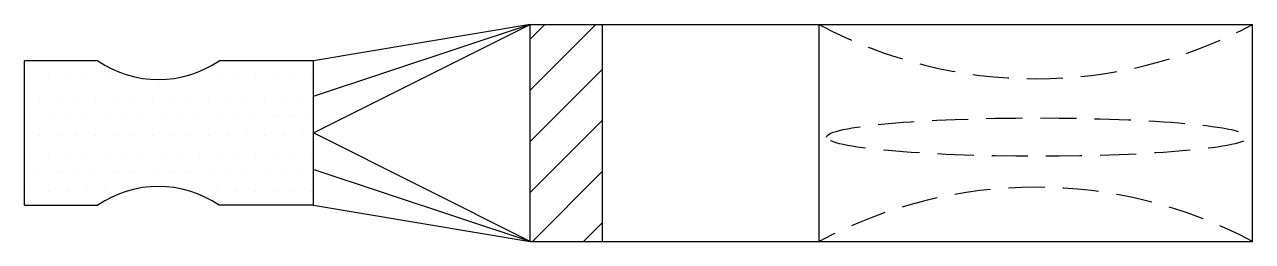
# Model space of a CAD drawing. Header units: inches. Extents: x 0 to 102, y -9 to 9.
import ezdxf

# ---------------------------------------------------------------- set-up
doc = ezdxf.new("R2010")
doc.units = ezdxf.units.IN
doc.header["$LTSCALE"] = 48
doc.header["$MEASUREMENT"] = 0
doc.linetypes.add('HIDDEN4', pattern=[0.09375, 0.0625, -0.03125])
doc.layers.get('0').update_dxf_attribs({"linetype": 'CONTINUOUS'})

# ---------------------------------------------------------------- blocks, each defined once
blk = doc.blocks.new('*X0')
at = {"color": 0}
for p, q in [((4578.125, 2796.875), (4578.125, 2796.875)), ((4579.6875, 2796.875), (4579.6875, 2796.875)), ((4581.25, 2796.875), (4581.25, 2796.875)), ((4582.8125, 2796.875), (4582.8125, 2796.875)), ((4584.375, 2796.875), (4584.375, 2796.875)), ((4585.9375, 2796.875), (4585.9375, 2796.875)), ((4587.5, 2796.875), (4587.5, 2796.875)), ((4593.75, 2796.875), (4593.75, 2796.875)), ((4595.3125, 2796.875), (4595.3125, 2796.875)), ((4596.875, 2796.875), (4596.875, 2796.875)), ((4598.4375, 2796.875), (4598.4375, 2796.875)), ((4600, 2796.875), (4600, 2796.875)), ((4601.5625, 2796.875), (4601.5625, 2796.875)), ((4578.90625, 2795.3125), (4578.90625, 2795.3125)), ((4580.46875, 2795.3125), (4580.46875, 2795.3125)), ((4582.03125, 2795.3125), (4582.03125, 2795.3125)), ((4583.59375, 2795.3125), (4583.59375, 2795.3125)), ((4585.15625, 2795.3125), (4585.15625, 2795.3125)), ((4586.71875, 2795.3125), (4586.71875, 2795.3125)), ((4588.28125, 2795.3125), (4588.28125, 2795.3125)), ((4589.84375, 2795.3125), (4589.84375, 2795.3125)), ((4591.40625, 2795.3125), (4591.40625, 2795.3125)), ((4592.96875, 2795.3125), (4592.96875, 2795.3125)), ((4594.53125, 2795.3125), (4594.53125, 2795.3125)), ((4596.09375, 2795.3125), (4596.09375, 2795.3125)), ((4597.65625, 2795.3125), (4597.65625, 2795.3125)), ((4599.21875, 2795.3125), (4599.21875, 2795.3125)), ((4600.78125, 2795.3125), (4600.78125, 2795.3125)), ((4578.125, 2793.75), (4578.125, 2793.75)), ((4579.6875, 2793.75), (4579.6875, 2793.75)), ((4581.25, 2793.75), (4581.25, 2793.75)), ((4582.8125, 2793.75), (4582.8125, 2793.75)), ((4584.375, 2793.75), (4584.375, 2793.75)), ((4585.9375, 2793.75), (4585.9375, 2793.75)), ((4587.5, 2793.75), (4587.5, 2793.75)), ((4589.0625, 2793.75), (4589.0625, 2793.75)), ((4590.625, 2793.75), (4590.625, 2793.75)), ((4592.1875, 2793.75), (4592.1875, 2793.75)), ((4593.75, 2793.75), (4593.75, 2793.75)), ((4595.3125, 2793.75), (4595.3125, 2793.75)), ((4596.875, 2793.75), (4596.875, 2793.75)), ((4598.4375, 2793.75), (4598.4375, 2793.75)), ((4600, 2793.75), (4600, 2793.75)), ((4601.5625, 2793.75), (4601.5625, 2793.75)), ((4578.90625, 2792.1875), (4578.90625, 2792.1875)), ((4580.46875, 2792.1875), (4580.46875, 2792.1875)), ((4582.03125, 2792.1875), (4582.03125, 2792.1875)), ((4583.59375, 2792.1875), (4583.59375, 2792.1875)), ((4585.15625, 2792.1875), (4585.15625, 2792.1875)), ((4586.71875, 2792.1875), (4586.71875, 2792.1875)), ((4588.28125, 2792.1875), (4588.28125, 2792.1875)), ((4589.84375, 2792.1875), (4589.84375, 2792.1875)), ((4591.40625, 2792.1875), (4591.40625, 2792.1875)), ((4592.96875, 2792.1875), (4592.96875, 2792.1875)), ((4594.53125, 2792.1875), (4594.53125, 2792.1875)), ((4596.09375, 2792.1875), (4596.09375, 2792.1875)), ((4597.65625, 2792.1875), (4597.65625, 2792.1875)), ((4599.21875, 2792.1875), (4599.21875, 2792.1875)), ((4600.78125, 2792.1875), (4600.78125, 2792.1875)), ((4578.125, 2790.625), (4578.125, 2790.625)), ((4579.6875, 2790.625), (4579.6875, 2790.625)), ((4581.25, 2790.625), (4581.25, 2790.625)), ((4582.8125, 2790.625), (4582.8125, 2790.625)), ((4584.375, 2790.625), (4584.375, 2790.625)), ((4585.9375, 2790.625), (4585.9375, 2790.625)), ((4587.5, 2790.625), (4587.5, 2790.625)), ((4589.0625, 2790.625), (4589.0625, 2790.625)), ((4590.625, 2790.625), (4590.625, 2790.625)), ((4592.1875, 2790.625), (4592.1875, 2790.625)), ((4593.75, 2790.625), (4593.75, 2790.625)), ((4595.3125, 2790.625), (4595.3125, 2790.625)), ((4596.875, 2790.625), (4596.875, 2790.625)), ((4598.4375, 2790.625), (4598.4375, 2790.625)), ((4600, 2790.625), (4600, 2790.625)), ((4601.5625, 2790.625), (4601.5625, 2790.625)), ((4578.90625, 2789.0625), (4578.90625, 2789.0625)), ((4580.46875, 2789.0625), (4580.46875, 2789.0625)), ((4582.03125, 2789.0625), (4582.03125, 2789.0625)), ((4583.59375, 2789.0625), (4583.59375, 2789.0625)), ((4585.15625, 2789.0625), (4585.15625, 2789.0625)), ((4586.71875, 2789.0625), (4586.71875, 2789.0625)), ((4588.28125, 2789.0625), (4588.28125, 2789.0625)), ((4589.84375, 2789.0625), (4589.84375, 2789.0625)), ((4591.40625, 2789.0625), (4591.40625, 2789.0625)), ((4592.96875, 2789.0625), (4592.96875, 2789.0625)), ((4594.53125, 2789.0625), (4594.53125, 2789.0625)), ((4596.09375, 2789.0625), (4596.09375, 2789.0625)), ((4597.65625, 2789.0625), (4597.65625, 2789.0625)), ((4599.21875, 2789.0625), (4599.21875, 2789.0625)), ((4600.78125, 2789.0625), (4600.78125, 2789.0625)), ((4578.125, 2787.5), (4578.125, 2787.5)), ((4579.6875, 2787.5), (4579.6875, 2787.5)), ((4581.25, 2787.5), (4581.25, 2787.5)), ((4582.8125, 2787.5), (4582.8125, 2787.5)), ((4584.375, 2787.5), (4584.375, 2787.5)), ((4585.9375, 2787.5), (4585.9375, 2787.5)), ((4587.5, 2787.5), (4587.5, 2787.5)), ((4589.0625, 2787.5), (4589.0625, 2787.5)), ((4592.1875, 2787.5), (4592.1875, 2787.5)), ((4593.75, 2787.5), (4593.75, 2787.5)), ((4595.3125, 2787.5), (4595.3125, 2787.5)), ((4596.875, 2787.5), (4596.875, 2787.5)), ((4598.4375, 2787.5), (4598.4375, 2787.5)), ((4600, 2787.5), (4600, 2787.5)), ((4601.5625, 2787.5), (4601.5625, 2787.5))]:
    blk.add_line(p, q, dxfattribs=at)

msp = doc.modelspace()

# ---------------------------------------------------------------- hatches: boundary and pattern name
h = msp.add_hatch()
h.set_pattern_fill('ANSI31', color=8, scale=24, style=0)
h.set_pattern_definition([(45, (-988.8363, -429.078), (-2.12132, 2.12132), [])])
h.paths.add_polyline_path([(48, -9), (48, 9), (42, 9), (42, -9)])

# ---------------------------------------------------------------- linework, layer by layer
for p, q in [((42, 9), (23.98, 3.02)), ((24, 0), (42, 9)), ((42, 9), (24, 6)), ((42, -9), (42, 9)), ((42, 9), (48, 9)), ((48, -9), (48, 9)), ((48, 9), (66, 9)), ((66, -9), (66, 9)), ((66, 9), (102, 9)), ((102, -9), (102, 9)), ((0, -6), (0, 6)), ((6.09, 6), (0, 6)), ((6.09, 6), (0, 6)), ((24, 6), (16.16, 6)), ((24, 6), (16.16, 6)), ((24, -6), (24, 6)), ((42, -9), (24, 0)), ((42, -9), (23.98, -3.02)), ((0, -6), (6.09, -6)), ((24, -6), (16.16, -6)), ((24, -6), (42, -9)), ((42, -9), (48, -9)), ((48, -9), (66, -9)), ((66, -9), (102, -9))]:
    msp.add_line(p, q)
at = {"color": 4, "linetype": 'HIDDEN4'}
for centre, start, end in [((84, 42.75), 241.9275, 298.0725), ((84, -42.75), 61.9275, 118.0725)]:
    msp.add_arc(centre, 38.25, start, end, dxfattribs=at)
for centre, start, end in [((11.12, 13.33), 235.4977, 304.5023), ((11.12, -13.33), 55.4977, 124.5023)]:
    msp.add_arc(centre, 8.89, start, end)
msp.add_ellipse((84.13, -0.34), major_axis=(-17.5, 0), ratio=0.090909, dxfattribs=at)

# ---------------------------------------------------------------- block references
at = {"color": 8, "extrusion": (0, 0, -1), "xscale": -1, "zscale": -1, "rotation": 180}
msp.add_blockref('*X0', (-4602, 2792.02), dxfattribs=at)

doc.saveas('drawing.dxf')
